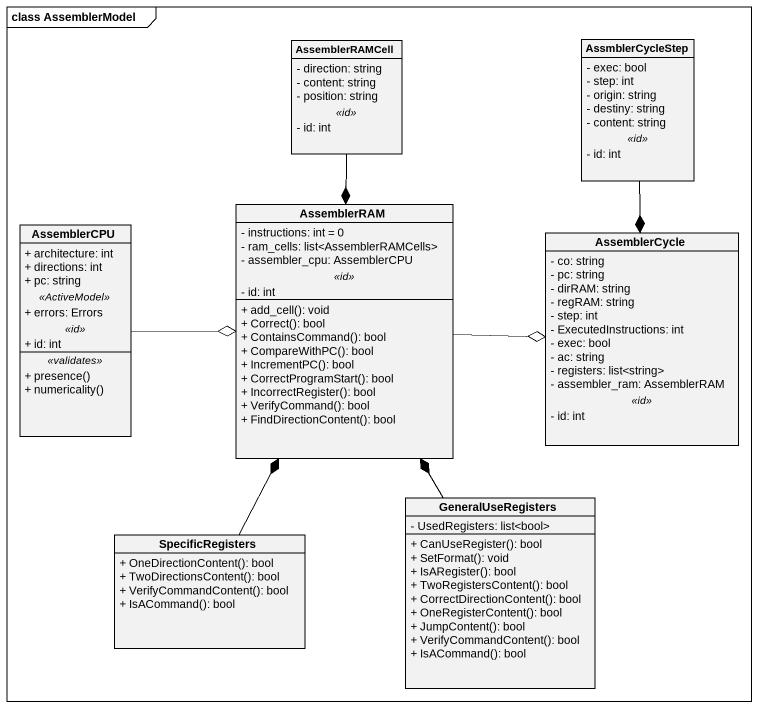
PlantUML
@startuml
mainframe class AssemblerModel
hide circle
hide empty members
skinparam classAttributeIconSize 0
class AssemblerRAMCell {
  - direction: string
  - content: string
  - position: string
  .. <<id>> ..
  - id: int
}
class AssmblerCycleStep {
  - exec: bool
  - step: int
  - origin: string
  - destiny: string
  - content: string
  .. <<id>> ..
  - id: int
}
class AssemblerRAM {
  - instructions: int = 0
  - ram_cells: list<AssemblerRAMCells>
  - assembler_cpu: AssemblerCPU
  .. <<id>> ..
  - id: int
  --
  + add_cell(): void
  + Correct(): bool
  + ContainsCommand(): bool
  + CompareWithPC(): bool
  + IncrementPC(): bool
  + CorrectProgramStart(): bool
  + IncorrectRegister(): bool
  + VerifyCommand(): bool
  + FindDirectionContent(): bool
}
class AssemblerCPU {
  + architecture: int
  + directions: int
  + pc: string
  .. <<ActiveModel>> ..
  + errors: Errors
  .. <<id>> ..
  + id: int
  .. <<validates>> ..
  + presence()
  + numericality()
}
class AssemblerCycle {
  - co: string
  - pc: string
  - dirRAM: string
  - regRAM: string
  - step: int
  - ExecutedInstructions: int
  - exec: bool
  - ac: string
  - registers: list<string>
  - assembler_ram: AssemblerRAM
  .. <<id>> ..
  - id: int
}
class GeneralUseRegisters {
  - UsedRegisters: list<bool>
  + CanUseRegister(): bool
  + SetFormat(): void
  + IsARegister(): bool
  + TwoRegistersContent(): bool
  + CorrectDirectionContent(): bool
  + OneRegisterContent(): bool
  + JumpContent(): bool
  + VerifyCommandContent(): bool
  + IsACommand(): bool
}
class SpecificRegisters {
  + OneDirectionContent(): bool
  + TwoDirectionsContent(): bool
  + VerifyCommandContent(): bool
  + IsACommand(): bool
}
AssemblerRAMCell --* AssemblerRAM
AssmblerCycleStep --* AssemblerCycle
AssemblerRAM -right-o AssemblerCycle
AssemblerCPU -right-o AssemblerRAM
GeneralUseRegisters -up-* AssemblerRAM
SpecificRegisters -up-* AssemblerRAM
@enduml
